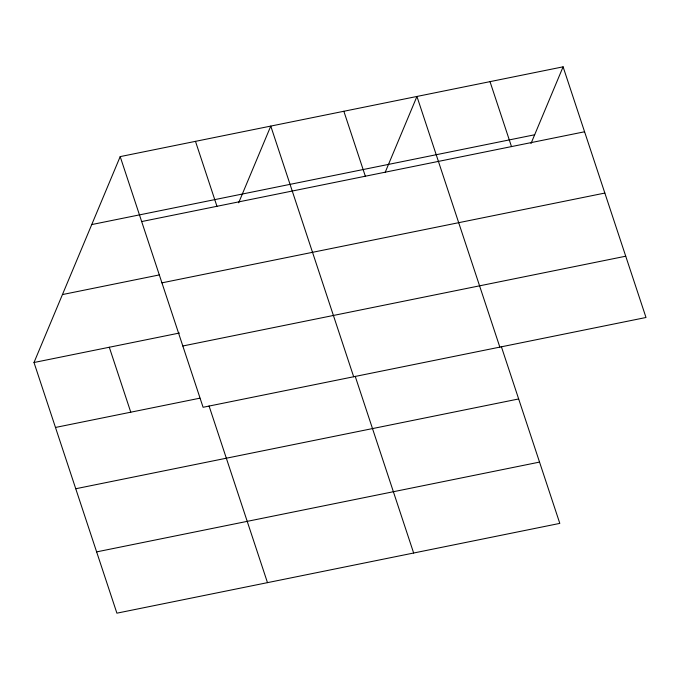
<?xml version="1.0" encoding="UTF-8"?>
<svg xmlns="http://www.w3.org/2000/svg" width="680" height="680" viewBox="0 0 680 680"><rect width="100%" height="100%" fill="white"/><g stroke="black" fill="none" stroke-linecap="round" stroke-linejoin="round"><path stroke-width="1.02" d="M501.381 346.707L559.81 523.387L116.9 613.173L34 362.508L120.19 156.612L563.1 66.827L646 317.492L203.09 407.277L120.19 156.612M238.672 202.784L270.776 126.089L353.676 376.754M385.245 172.176L416.942 96.458L499.842 347.123M530.995 143.522L563.1 66.827M91.749 224.561L534.659 134.768M141.669 221.561L584.579 131.775M62.441 294.567L159.4 274.907M161.933 282.846L604.851 193.06M34 362.508L179.435 333.03M182.818 345.993L625.727 256.207M55.479 427.457L199.877 398.183M75.752 488.741L518.662 398.956M96.628 551.888L539.546 462.094M490.017 81.642L511.496 146.591M343.859 111.273L365.339 176.222M355.224 376.337L413.652 553.019M195.483 141.355L216.963 206.295M209.057 405.969L267.486 582.649M109.293 347.242L130.772 412.19"/></g></svg>
